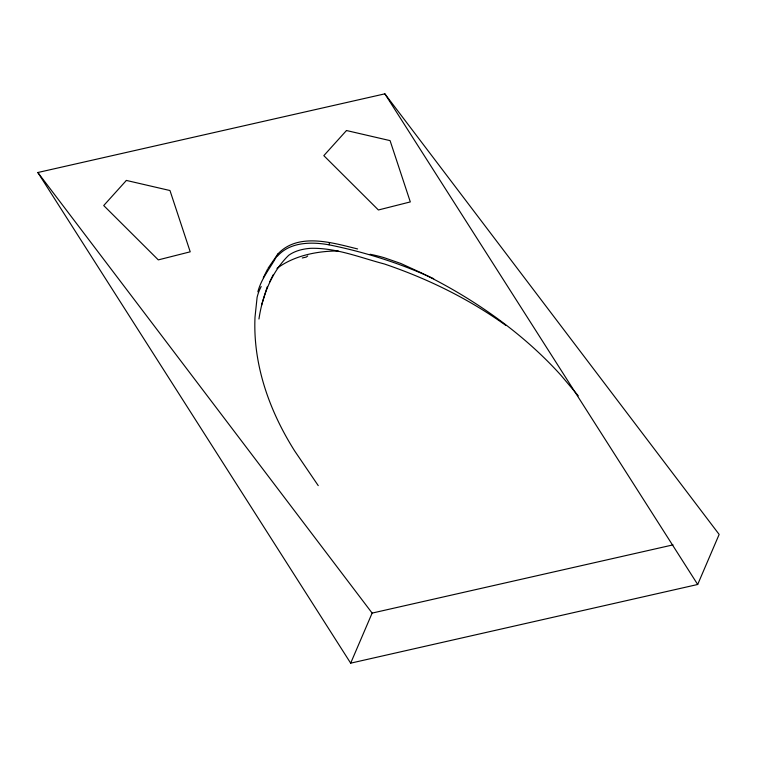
<?xml version="1.0" encoding="UTF-8"?>
<svg xmlns="http://www.w3.org/2000/svg" width="757" height="757" viewBox="0 0 757 757"><rect width="100%" height="100%" fill="white"/><g stroke="black" fill="none" stroke-linecap="round" stroke-linejoin="round"><path stroke-width="1.14" d="M258.951 319.019C262.367 295.722 271.64 271.895 288.729 255.27C295.145 250.709 303.046 248.835 310.796 248.315C336.089 247.69 360.266 257.645 384.357 263.975C427.402 278.538 468.678 298.722 505.638 325.273M261.477 305.402L267.183 286.931M257.872 291.814C261.506 277.715 271.593 266.436 277.942 253.907C298.438 232.077 332.995 242.978 357.607 248.939M277.422 256.169C290.054 241.795 311.6 241.672 329.03 244.823L329.55 242.562M350.671 663.16L697.689 584.489L719.15 534.423L384.868 93.84L37.85 172.511L350.671 663.16L372.132 613.094L673.03 544.879M263.294 277.781L267.42 269.464M269.71 281.85L273.239 274.725M267.94 268.423L277.942 253.907M307.721 255.961L306.273 257.068L302.251 257.976M329.03 244.823C365.063 252.128 400.321 263.294 433.714 278.718M578.282 395.826L560.88 375.198A369.7 237.566 17.1 0 0 420.618 272.548L400.86 263.493L384.253 257.73A112.642 72.388 17.1 0 0 370.192 254.267M37.85 172.511L372.132 613.094M318.243 485.625L294.615 450.869A415.848 267.221 17.1 0 1 255.005 317.202L257.115 297.274A112.642 72.388 17.1 0 1 261.174 286.534M384.868 93.84L697.689 584.489M276.986 268.404A112.642 72.388 17.1 0 1 338.218 250.983M126.372 180.431L103.718 205.544L158.298 259.888L190.215 251.816L169.975 190.527L126.372 180.431M346.479 130.526L323.826 155.639L378.396 209.982L410.313 201.92L390.073 140.622L346.479 130.526"/></g></svg>
